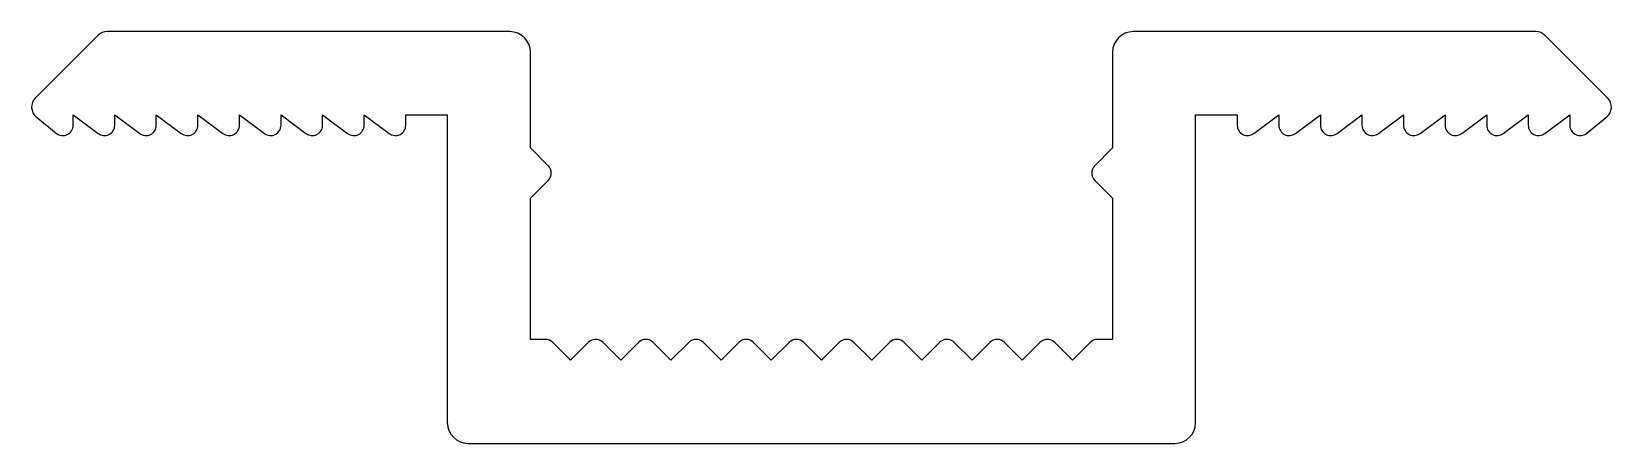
# Model space of a CAD drawing. Extents: x 2456.6 to 2494.6, y 1392 to 1401.9.
import ezdxf

# ---------------------------------------------------------------- set-up
doc = ezdxf.new("R2010")
doc.units = 0
doc.layers.get('0').update_dxf_attribs({"linetype": 'CONTINUOUS'})

msp = doc.modelspace()

# ---------------------------------------------------------------- linework, layer by layer
for p, q in [((2458.175, 1401.844), (2456.66, 1400.329)), ((2468.072, 1401.932), (2458.387, 1401.932)), ((2492.758, 1401.932), (2483.072, 1401.932)), ((2494.484, 1400.329), (2492.97, 1401.844)), ((2468.572, 1399.135), (2468.572, 1401.432)), ((2482.572, 1401.432), (2482.572, 1399.135)), ((2457.572, 1399.682), (2457.572, 1399.932)), ((2457.572, 1399.932), (2458.172, 1399.482)), ((2458.572, 1399.682), (2458.572, 1399.932)), ((2458.572, 1399.932), (2459.172, 1399.482)), ((2459.572, 1399.682), (2459.572, 1399.932)), ((2459.572, 1399.932), (2460.172, 1399.482)), ((2460.572, 1399.682), (2460.572, 1399.932)), ((2460.572, 1399.932), (2461.172, 1399.482)), ((2461.572, 1399.682), (2461.572, 1399.932)), ((2461.572, 1399.932), (2462.172, 1399.482)), ((2462.572, 1399.682), (2462.572, 1399.932)), ((2462.572, 1399.932), (2463.172, 1399.482)), ((2463.572, 1399.682), (2463.572, 1399.932)), ((2463.572, 1399.932), (2464.172, 1399.482)), ((2464.572, 1399.682), (2464.572, 1399.932)), ((2464.572, 1399.932), (2465.172, 1399.482)), ((2465.572, 1399.932), (2466.572, 1399.932)), ((2465.572, 1399.682), (2465.572, 1399.932)), ((2466.572, 1399.932), (2466.572, 1392.532)), ((2484.572, 1392.532), (2484.572, 1399.932)), ((2484.572, 1399.932), (2485.572, 1399.932)), ((2485.572, 1399.932), (2485.572, 1399.682)), ((2485.972, 1399.482), (2486.572, 1399.932)), ((2486.572, 1399.932), (2486.572, 1399.682)), ((2486.972, 1399.482), (2487.572, 1399.932)), ((2487.572, 1399.932), (2487.572, 1399.682)), ((2487.972, 1399.482), (2488.572, 1399.932)), ((2488.572, 1399.932), (2488.572, 1399.682)), ((2488.972, 1399.482), (2489.572, 1399.932)), ((2489.572, 1399.932), (2489.572, 1399.682)), ((2489.972, 1399.482), (2490.572, 1399.932)), ((2490.572, 1399.932), (2490.572, 1399.682)), ((2490.972, 1399.482), (2491.572, 1399.932)), ((2491.572, 1399.932), (2491.572, 1399.682)), ((2491.972, 1399.482), (2492.572, 1399.932)), ((2492.572, 1399.932), (2492.572, 1399.682)), ((2492.972, 1399.482), (2493.572, 1399.932)), ((2493.572, 1399.932), (2493.572, 1399.682)), ((2456.681, 1399.885), (2457.163, 1399.489)), ((2493.981, 1399.489), (2494.463, 1399.885)), ((2468.999, 1398.708), (2468.572, 1399.135)), ((2482.572, 1399.135), (2482.145, 1398.708)), ((2468.572, 1397.928), (2468.999, 1398.355)), ((2482.145, 1398.355), (2482.572, 1397.928)), ((2468.572, 1394.532), (2468.572, 1397.928)), ((2482.572, 1397.928), (2482.572, 1394.532)), ((2468.933, 1394.532), (2468.572, 1394.532)), ((2469.537, 1394.032), (2469.11, 1394.458)), ((2469.963, 1394.458), (2469.537, 1394.032)), ((2470.744, 1394.032), (2470.317, 1394.458)), ((2471.17, 1394.458), (2470.744, 1394.032)), ((2471.951, 1394.032), (2471.524, 1394.458)), ((2472.378, 1394.458), (2471.951, 1394.032)), ((2473.158, 1394.032), (2472.731, 1394.458)), ((2473.585, 1394.458), (2473.158, 1394.032)), ((2474.365, 1394.032), (2473.938, 1394.458)), ((2474.792, 1394.458), (2474.365, 1394.032)), ((2475.572, 1394.032), (2475.145, 1394.458)), ((2475.999, 1394.458), (2475.572, 1394.032)), ((2476.779, 1394.032), (2476.352, 1394.458)), ((2477.206, 1394.458), (2476.779, 1394.032)), ((2477.986, 1394.032), (2477.56, 1394.458)), ((2478.413, 1394.458), (2477.986, 1394.032)), ((2479.193, 1394.032), (2478.767, 1394.458)), ((2479.62, 1394.458), (2479.193, 1394.032)), ((2480.401, 1394.032), (2479.974, 1394.458)), ((2480.827, 1394.458), (2480.401, 1394.032)), ((2481.608, 1394.032), (2481.181, 1394.458)), ((2482.034, 1394.458), (2481.608, 1394.032)), ((2482.572, 1394.532), (2482.211, 1394.532)), ((2467.072, 1392.032), (2484.072, 1392.032))]:
    msp.add_line(p, q)
for centre, radius, start, end in [((2458.387, 1401.632), 0.3, 90, 135), ((2468.072, 1401.432), 0.5, 0, 90), ((2483.072, 1401.432), 0.5, 90, 180), ((2492.758, 1401.632), 0.3, 45, 90), ((2456.872, 1400.117), 0.3, 135, 230.524), ((2494.272, 1400.117), 0.3, 309.476, 45), ((2457.322, 1399.682), 0.25, 230.524, 0), ((2458.322, 1399.682), 0.25, 233.1301, 360), ((2459.322, 1399.682), 0.25, 233.1301, 360), ((2460.322, 1399.682), 0.25, 233.1301, 360), ((2461.322, 1399.682), 0.25, 233.1301, 0), ((2462.322, 1399.682), 0.25, 233.1301, 360), ((2463.322, 1399.682), 0.25, 233.1301, 360), ((2464.322, 1399.682), 0.25, 233.1301, 360), ((2465.322, 1399.682), 0.25, 233.1301, 360), ((2485.822, 1399.682), 0.25, 180, 306.8699), ((2486.822, 1399.682), 0.25, 180, 306.8699), ((2487.822, 1399.682), 0.25, 180, 306.8699), ((2488.822, 1399.682), 0.25, 180, 306.8699), ((2489.822, 1399.682), 0.25, 180, 306.8699), ((2490.822, 1399.682), 0.25, 180, 306.8699), ((2491.822, 1399.682), 0.25, 180, 306.8699), ((2492.822, 1399.682), 0.25, 180, 306.8699), ((2493.822, 1399.682), 0.25, 180, 309.476), ((2468.822, 1398.532), 0.25, 315, 45), ((2482.322, 1398.532), 0.25, 135, 225), ((2468.933, 1394.282), 0.25, 45, 90), ((2470.14, 1394.282), 0.25, 45, 135), ((2471.347, 1394.282), 0.25, 45, 135), ((2472.554, 1394.282), 0.25, 45, 135), ((2473.761, 1394.282), 0.25, 45, 135), ((2474.969, 1394.282), 0.25, 45, 135), ((2476.176, 1394.282), 0.25, 45, 135), ((2477.383, 1394.282), 0.25, 45, 135), ((2478.59, 1394.282), 0.25, 45, 135), ((2479.797, 1394.282), 0.25, 45, 135), ((2481.004, 1394.282), 0.25, 45, 135), ((2482.211, 1394.282), 0.25, 90, 135), ((2467.072, 1392.532), 0.5, 180, 270), ((2484.072, 1392.532), 0.5, 270, 360)]:
    msp.add_arc(centre, radius, start, end)

doc.saveas('drawing.dxf')
